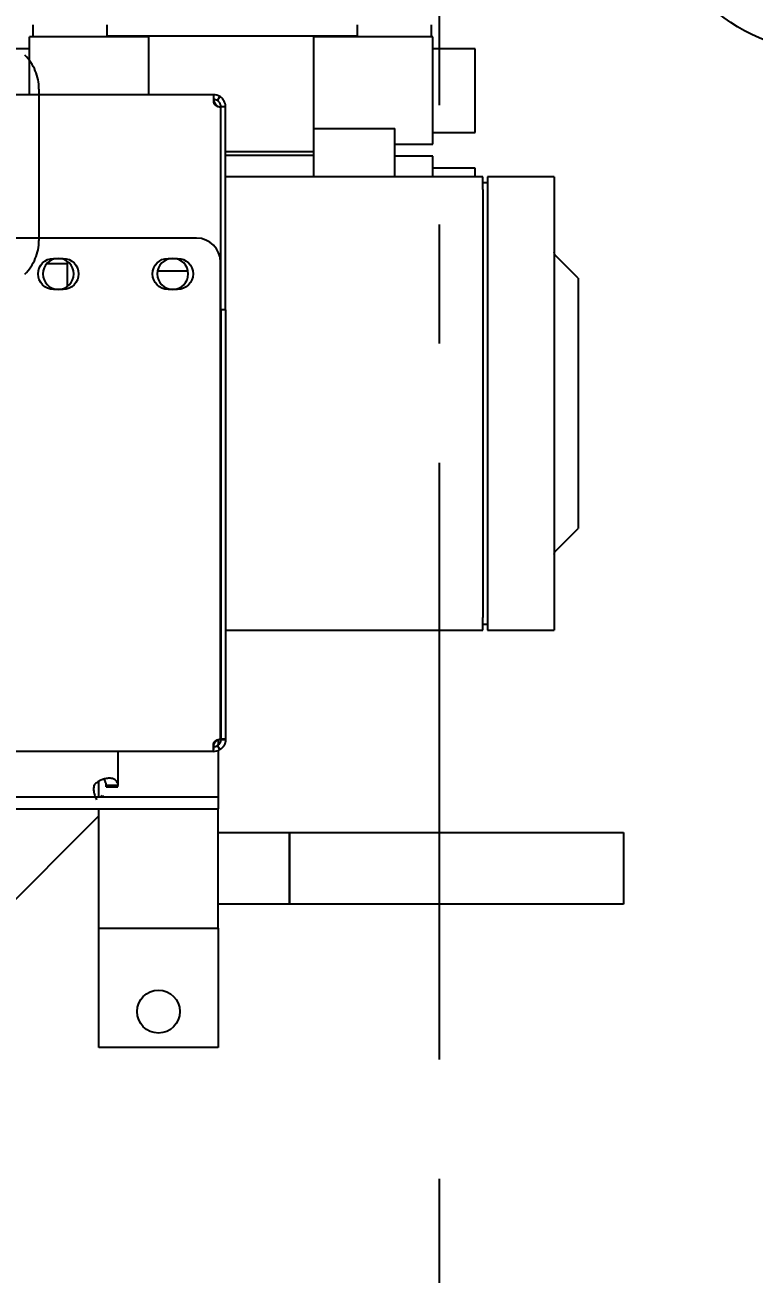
# Model space of a CAD drawing. Header units: millimetres. Extents: x 10462777 to 22643323, y 453826 to 1389191.
# Drawn here: x 11309110 to 11309416, y 596277 to 596800 of the extents above; entities that cross this region are included whole.
import ezdxf

# ---------------------------------------------------------------- set-up
doc = ezdxf.new("R2010")
doc.units = ezdxf.units.MM
doc.header["$LTSCALE"] = 200
doc.header["$MEASUREMENT"] = 0
doc.header["$PDMODE"] = 35
doc.header["$PDSIZE"] = -5
doc.linetypes.add('CENTER', pattern=[2, 1.25, -0.25, 0.25, -0.25])
doc.linetypes.add('PHANTOM', pattern=[2.5, 1.25, -0.25, 0.25, -0.25, 0.25, -0.25])
doc.layers.get('0').update_dxf_attribs({"linetype": 'CONTINUOUS'})
doc.layers.get('DEFPOINTS').update_dxf_attribs({"linetype": 'CONTINUOUS'})
for name, color, linetype in [('1', 1, 'CENTER'), ('2', 2, 'CONTINUOUS'), ('CL', 3, 'CONTINUOUS')]:
    doc.layers.add(name, color=color, linetype=linetype)
doc.layers.add('LAYOUT', color=8, linetype='CONTINUOUS', lineweight=25)
doc.layers.add('TOP$23', color=7, linetype='CONTINUOUS', true_color=0xffffff)
doc.styles.get("Standard").update_dxf_attribs({"font": 'SYMBOL'})
doc.dimstyles.new('DS ROBOTEC', dxfattribs={"dimscale": 0, "dimtxt": 2.5, "dimasz": 2.5, "dimexe": 0.3, "dimexo": 0.3, "dimgap": 0.5, "dimtad": 1, "dimzin": 9, "dimdsep": 46, "dimtxsty": 'Standard', "dimblk": 'OPEN', "dimcen": 0, "dimclrd": 4, "dimclre": 4, "dimclrt": 110, "dimazin": 2, "dimtm": 1.5, "dimtfac": 1, "dimtmove": 0, "dimatfit": 3, "dimldrblk": 'OPEN', "dimfxl": 1, "dimtfill": 1, "dimtolj": 1, "dimlwd": -1, "dimlwe": -1, "dimarcsym": 0})

# ---------------------------------------------------------------- blocks, each defined once
blk = doc.blocks.new('A$C71DC35F3')
for centre, radius in [((0, 70), 70), ((-38.89, 108.89), 9.5), ((38.89, 108.89), 9.5), ((0, 70), 17.5), ((-38.89, 31.11), 9.5), ((38.89, 31.11), 9.5)]:
    blk.add_circle(centre, radius)
at = {"layer": 'CL'}
for p, q in [((-48.37, 118.37), (-29.42, 99.42)), ((48.37, 118.37), (29.42, 99.42)), ((-48.37, 21.63), (-29.42, 40.58)), ((48.37, 21.63), (29.42, 40.58))]:
    blk.add_line(p, q, dxfattribs=at)
blk.add_circle((0, 70), 55, dxfattribs=at)
blk = doc.blocks.new('A$C3EBB01AA')
blk.add_blockref('A$C71DC35F3', (0, -70))
blk = doc.blocks.new('r710ic')
at = {"layer": 'LAYOUT', "color": 3}
blk.add_circle((272041.37, 104232.63), 2050.12, dxfattribs=at)
blk = doc.blocks.new('A$C7DA30AB0')
at = {"layer": 'LAYOUT', "color": 6, "linetype": 'PHANTOM'}
blk.add_circle((3030.45, 3025.99, 0), 2693.02, dxfattribs=at)
blk = doc.blocks.new('_OPEN')
at = {"color": 0, "linetype": 'ByBlock'}
for p, q in [((-1, 0.1667), (0, 0)), ((0, 0), (-1, -0.1667)), ((0, 0), (-1, 0))]:
    blk.add_line(p, q, dxfattribs=at)
blk = doc.blocks.new('*D345')
at = {"color": 4, "linetype": 'ByBlock', "ltscale": 10, "transparency": 16777216}
for p, q in [((11309640.8, 598366.89), (11309640.8, 596883.44)), ((11309889.41, 596619.67), (11309889.41, 596925.44)), ((11309465.8, 596904.44), (11309290.8, 596904.44)), ((11309640.8, 596904.44), (11309889.41, 596904.44)), ((11310064.41, 596904.44), (11310239.41, 596904.44))]:
    blk.add_line(p, q, dxfattribs=at)
at = {"layer": 'DEFPOINTS', "color": 0, "ltscale": 10, "transparency": 16777216}
for p in [(11309640.8, 598387.89, 0), (11309889.41, 596904.44), (11309889.41, 596598.67, 0)]:
    blk.add_point(p, dxfattribs=at)
at = {"color": 4, "ltscale": 10, "transparency": 16777216, "xscale": 175, "yscale": 175, "zscale": 175}
blk.add_blockref('_OPEN', (11309640.8, 596904.44), dxfattribs=at)
at = {"color": 4, "ltscale": 10, "transparency": 16777216, "xscale": 175, "yscale": 175, "zscale": 175, "rotation": 180}
blk.add_blockref('_OPEN', (11309889.41, 596904.44), dxfattribs=at)
at = {"color": 110, "ltscale": 10, "transparency": 16777216, "insert": (11309765.1, 597063.71), "char_height": 175, "attachment_point": 5, "bg_fill": 3, "box_fill_scale": 1.25, "bg_fill_color": 256, "bg_fill_true_color": 13158600, "bg_fill_transparency": 0}
blk.add_mtext('\\A1;249', dxfattribs=at)

msp = doc.modelspace()

# ---------------------------------------------------------------- linework, layer by layer
at = {"layer": '1', "color": 252, "linetype": 'Continuous'}
for p, q in [((11309190.79561, 596500.71296, 0), (11309190.79561, 596498.45121, 0)), ((11309190.79561, 596496.15196, 0), (11309190.79561, 596476.76419, 0)), ((11309140.7949, 596476.76419, 0), (11309140.7949, 596483.28225, 0)), ((11308740.78922, 596476.76419, 0), (11309190.79561, 596476.76419, 0)), ((11309190.79561, 596476.76419, 0), (11309190.79561, 596471.76411, 0)), ((11308740.78922, 596471.76411, 0), (11309190.79561, 596471.76411, 0)), ((11309140.7949, 596471.76411, 0), (11309190.79561, 596471.76411, 0)), ((11309140.7949, 596421.7634, 0), (11309140.7949, 596471.76411, 0)), ((11309190.79561, 596421.7634, 0), (11309190.79561, 596471.76411, 0)), ((11309190.79561, 596461.76397, 0), (11309220.79603, 596461.76397, 0)), ((11309190.79561, 596431.76355, 0), (11309190.79561, 596461.76397, 0)), ((11309220.79603, 596461.76397, 0), (11309360.79802, 596461.76397, 0)), ((11309220.79603, 596431.76355, 0), (11309220.79603, 596461.76397, 0)), ((11309220.79603, 596461.76397, 0), (11309220.79603, 596431.76355, 0)), ((11309360.79802, 596461.76397, 0), (11309360.79802, 596431.76355, 0)), ((11309360.79802, 596461.76397, 0), (11309360.79802, 596431.76355, 0)), ((11309220.79603, 596431.76355, 0), (11309190.79561, 596431.76355, 0)), ((11309360.79802, 596431.76355, 0), (11309220.79603, 596431.76355, 0)), ((11309140.7949, 596371.76269, 0), (11309140.7949, 596421.76497, 0)), ((11309140.7949, 596421.7634, 0), (11309190.79561, 596421.7634, 0)), ((11309190.79561, 596421.76497, 0), (11309190.79561, 596371.76269, 0)), ((11309190.79561, 596371.76269, 0), (11309140.7949, 596371.76269, 0))]:
    msp.add_line(p, q, dxfattribs=at)
msp.add_circle((11309165.79525, 596386.76291, 0), 9.00013, dxfattribs=at)
at = {"layer": '2', "color": 60, "linetype": 'Continuous'}
for p, q in [((11309113.29451, 596795.26817, 0), (11309113.29451, 596800.26776, 0)), ((11309144.29495, 596795.76872, 0), (11309144.29495, 596800.26878, 0)), ((11309249.29644, 596795.76872, 0), (11309249.29644, 596800.26878, 0)), ((11309280.29688, 596795.26817, 0), (11309280.29688, 596800.26776, 0)), ((11309161.69519, 596795.26871, 0), (11309111.69448, 596795.26871, 0)), ((11309111.69448, 596771.04268, 0), (11309111.69448, 596795.26871, 0)), ((11309144.29495, 596795.76872, 0), (11309249.29644, 596795.76872, 0)), ((11309159.79517, 596795.26817, 0), (11309159.79517, 596795.76864, 0)), ((11309161.69519, 596777.48545, 0), (11309161.69519, 596795.76872, 0)), ((11309230.89618, 596777.48545, 0), (11309230.89618, 596795.76872, 0)), ((11309280.89689, 596795.26871, 0), (11309230.89618, 596795.26871, 0)), ((11309233.79622, 596795.26817, 0), (11309233.79622, 596795.76864, 0)), ((11309280.89689, 596750.26807, 0), (11309280.89689, 596795.26871, 0)), ((11309111.69448, 596790.26864, 0), (11309093.99423, 596790.26864, 0)), ((11309298.59714, 596790.26864, 0), (11309280.89689, 596790.26864, 0)), ((11309298.59714, 596755.26814, 0), (11309298.59714, 596790.26864, 0)), ((11309161.69519, 596771.04395, 0), (11309161.69519, 596777.48545, 0)), ((11309230.89618, 596768.05133, 0), (11309230.89618, 596777.48545, 0)), ((11309230.89618, 596747.26803, 0), (11309230.89618, 596768.05133, 0)), ((11309230.89618, 596756.94887, 0), (11309264.89666, 596756.94887, 0)), ((11309264.89666, 596736.66762, 0), (11309264.89666, 596756.94887, 0)), ((11309280.89689, 596755.26814, 0), (11309298.59714, 596755.26814, 0)), ((11309191.79654, 596747.26803, 0), (11309191.92197, 596747.26803, 0)), ((11309193.92123, 596747.26803, 0), (11309230.89618, 596747.26803, 0)), ((11309230.89618, 596736.66747, 0), (11309230.89618, 596747.26803, 0)), ((11309264.89666, 596750.26807, 0), (11309280.89689, 596750.26807, 0)), ((11309191.79664, 596745.76801, 0), (11309191.92133, 596745.76801, 0)), ((11309193.92128, 596745.76801, 0), (11309230.89493, 596745.76801, 0)), ((11309280.89689, 596745.268, 0), (11309264.89588, 596745.268, 0)), ((11309280.89689, 596736.66798, 0), (11309280.89689, 596745.268, 0)), ((11309298.59714, 596740.26793, 0), (11309280.89689, 596740.26793, 0)), ((11309298.59714, 596736.66691, 0), (11309298.59714, 596740.26793, 0)), ((11309118.96484, 596700.26736, 0), (11309127.69471, 596700.26736, 0)), ((11309127.69471, 596690.71701, 0), (11309127.69471, 596701.11731, 0)), ((11309165.43745, 596697.26732, 0), (11309178.15422, 596697.26732, 0))]:
    msp.add_line(p, q, dxfattribs=at)
at = {"layer": '2', "color": 252, "linetype": 'Continuous'}
for p, q in [((11309188.92102, 596771.04381, 0), (11309055.79369, 596771.04381, 0)), ((11309188.92102, 596771.04381, 0), (11309188.92102, 596770.30099, 0)), ((11309188.92102, 596770.30097, 0), (11309188.92102, 596768.74797, 0)), ((11309190.49128, 596768.60001, 0), (11309191.53813, 596770.30419, 0)), ((11309191.79562, 596765.91829, 0), (11309191.79562, 596700.9176, 0)), ((11309191.92107, 596766.04374, 0), (11309193.92109, 596766.04374, 0)), ((11309191.92107, 596765.91829, 0), (11309191.92107, 596766.04374, 0)), ((11309191.92107, 596680.91709, 0), (11309191.92107, 596765.91829, 0)), ((11309193.92109, 596765.91829, 0), (11309191.92107, 596765.91829, 0)), ((11309193.92109, 596765.91829, 0), (11309193.92109, 596766.04374, 0)), ((11309193.92109, 596680.91709, 0), (11309193.92109, 596765.91829, 0)), ((11309191.92125, 596736.66788, 0), (11309191.7975, 596736.66788, 0)), ((11309301.74718, 596736.66788, 0), (11309193.9219, 596736.66788, 0)), ((11309301.74718, 596731.37223, 0), (11309301.74718, 596736.66788, 0)), ((11309331.74761, 596736.66788, 0), (11309303.74721, 596736.66788, 0)), ((11309303.74721, 596736.66788, 0), (11309303.74721, 596641.66653, 0)), ((11309331.74761, 596736.66788, 0), (11309331.74761, 596641.66653, 0)), ((11309303.74721, 596734.16784, 0), (11309301.74718, 596734.16784, 0)), ((11309301.74718, 596731.37223, 0), (11309301.74718, 596696.99503, 0)), ((11309181.79548, 596710.91751, 0), (11309059.77867, 596710.91751, 0)), ((11309121.79463, 596702.41739, 0), (11309125.79468, 596702.41739, 0)), ((11309169.79531, 596702.41739, 0), (11309173.79537, 596702.41739, 0)), ((11309191.79562, 596500.90409, 0), (11309191.79562, 596700.91737, 0)), ((11309341.74775, 596694.16727, 0), (11309332.3334, 596703.58162, 0)), ((11309301.74718, 596696.99503, 0), (11309301.74718, 596668.66691, 0)), ((11309125.79468, 596689.41721, 0), (11309121.79463, 596689.41721, 0)), ((11309173.79537, 596689.41721, 0), (11309169.79531, 596689.41721, 0)), ((11309341.74775, 596694.16727, 0), (11309341.74775, 596641.66653, 0)), ((11309193.92109, 596680.91709, 0), (11309191.92107, 596680.91709, 0)), ((11309191.92107, 596680.91709, 0), (11309191.92107, 596500.90409, 0)), ((11309193.92109, 596680.91709, 0), (11309193.92109, 596500.90409, 0)), ((11309301.74718, 596668.66691, 0), (11309301.74718, 596614.66615, 0)), ((11309303.74721, 596641.66653, 0), (11309303.74721, 596546.66518, 0)), ((11309331.74761, 596641.66653, 0), (11309331.74761, 596546.66518, 0)), ((11309341.74775, 596641.66653, 0), (11309341.74775, 596589.16578, 0)), ((11309301.74718, 596614.66615, 0), (11309301.74718, 596586.33803, 0)), ((11309301.74718, 596586.33803, 0), (11309301.74718, 596551.96083, 0)), ((11309332.3334, 596579.75144, 0), (11309341.74775, 596589.16578, 0)), ((11309301.74718, 596546.66518, 0), (11309301.74718, 596551.96083, 0)), ((11309301.74718, 596549.16521, 0), (11309303.74721, 596549.16521, 0)), ((11309191.79562, 596546.66518, 0), (11309191.92125, 596546.66518, 0)), ((11309193.9219, 596546.66518, 0), (11309301.74718, 596546.66518, 0)), ((11309303.74721, 596546.66518, 0), (11309331.74761, 596546.66518, 0)), ((11309188.92102, 596495.78901, 0), (11308721.64738, 596495.78901, 0)), ((11309188.92102, 596498.24891, 0), (11309188.92102, 596496.55546, 0)), ((11309188.92102, 596495.78901, 0), (11309188.92102, 596496.55546, 0)), ((11309191.58676, 596496.55889, 0), (11309190.52045, 596498.25099, 0)), ((11309193.92109, 596500.90409, 0), (11309191.92107, 596500.90409, 0)), ((11309191.92107, 596500.90409, 0), (11309191.92107, 596500.78908, 0)), ((11309191.92107, 596500.78908, 0), (11309193.92109, 596500.78908, 0)), ((11309193.92109, 596500.90409, 0), (11309193.92109, 596500.78908, 0))]:
    msp.add_line(p, q, dxfattribs=at)
at = {"layer": '2', "color": 203, "linetype": 'Continuous'}
for p, q in [((11309148.79501, 596495.78981, 0), (11309148.79501, 596481.52303, 0)), ((11309148.79501, 596481.52303, 0), (11309143.79494, 596481.52303, 0)), ((11309143.79494, 596480.9646, 0), (11309143.79494, 596481.52303, 0)), ((11309143.79494, 596480.9646, 0), (11309148.79501, 596480.9646, 0)), ((11309148.79501, 596480.9646, 0), (11309148.79501, 596481.52303, 0)), ((11309141.79282, 596476.83316, 0), (11309142.28929, 596477.32963, 0)), ((11309141.79282, 596476.83316, 0), (11309141.86182, 596476.76417, 0)), ((11309142.28929, 596477.32963, 0), (11309142.85476, 596476.76416, 0)), ((11309140.79414, 596468.76331, 0), (11308952.25241, 596280.22159, 0))]:
    msp.add_line(p, q, dxfattribs=at)
at = {"layer": '2', "color": 252, "linetype": 'Continuous', "extrusion": (0, 0, -1)}
for centre in [(-11309123.79466, 596695.9173, 0), (-11309171.79534, 596695.9173, 0)]:
    msp.add_circle(centre, 6.50009, dxfattribs=at)
at = {"layer": '2', "color": 252, "linetype": 'Continuous'}
for centre, radius, start, end in [((11309188.92102, 596766.04374, 0), 5.00007, 58.4385326, 90), ((11309188.92102, 596766.04374, 0), 3.00004, 58.4385326, 90), ((11309191.79562, 596768.91834, 0), 3.00004, 253.3725832, 270), ((11309181.79548, 596700.91737, 0), 10.00014, 0, 90), ((11309188.92102, 596500.78908, 0), 3.00004, 270, 302.217968), ((11309188.92102, 596500.78908, 0), 5.00007, 270, 302.2178371)]:
    msp.add_arc(centre, radius, start, end, dxfattribs=at)
at = {"layer": '2', "color": 252, "linetype": 'Continuous', "extrusion": (0, 0, -1)}
for centre, radius, start, end in [((-11309121.79463, 596695.9173, 0), 6.50009, 270, 90), ((-11309125.79468, 596695.9173, 0), 6.50009, 90, 270), ((-11309169.79531, 596695.9173, 0), 6.50009, 270, 90), ((-11309173.79537, 596695.9173, 0), 6.50009, 90, 270), ((-11309333.74764, 596704.99586, 0), 2.00003, 315, 0), ((-11309333.74764, 596578.3372, 0), 2.00003, 0, 45), ((-11309191.79562, 596497.91449, 0), 2.98961, 74.0559127, 90)]:
    msp.add_arc(centre, radius, start, end, dxfattribs=at)
at = {"layer": '2', "color": 252, "linetype": 'Continuous'}
for points, knots in [([(11309188.92102, 596768.59809, 0), (11309188.90626, 596768.57505, 0), (11309188.87682, 596768.5291, 0), (11309188.84329, 596768.45262, 0), (11309188.81794, 596768.37112, 0), (11309188.80166, 596768.2843, 0), (11309188.79441, 596768.19266, 0), (11309188.79642, 596768.0966, 0), (11309188.80759, 596767.99666, 0), (11309188.82778, 596767.89338, 0), (11309188.85681, 596767.78733, 0), (11309188.89453, 596767.67913, 0), (11309188.9408, 596767.56941, 0), (11309188.99545, 596767.45883, 0), (11309189.05834, 596767.34807, 0), (11309189.1293, 596767.23782, 0), (11309189.2082, 596767.12875, 0), (11309189.29487, 596767.02153, 0), (11309189.43231, 596766.86893, 0), (11309189.63631, 596766.67957, 0), (11309189.9215, 596766.47129, 0), (11309190.23686, 596766.29267, 0), (11309190.5765, 596766.14431, 0), (11309190.81629, 596766.07744, 0), (11309190.93717, 596766.04374, 0)], [0, 0, 0, 0, 0.032951464, 0.065708679, 0.098311288, 0.130804044, 0.163237597, 0.195661351, 0.228113852, 0.260648202, 0.293312412, 0.32614893, 0.359195446, 0.392485751, 0.426050592, 0.459918537, 0.494116825, 0.528672185, 0.563611621, 0.6469583, 0.732449283, 0.819956369, 0.909235244, 1, 1, 1, 1]), ([(11309188.92102, 596770.30095, 0), (11309188.83864, 596770.10241, 0), (11309188.79558, 596769.85829, 0), (11309188.79558, 596769.27006, 0), (11309188.84851, 596768.91955, 0), (11309189.05, 596768.20221, 0), (11309189.19856, 596767.83631, 0), (11309189.5811, 596767.16529, 0), (11309189.81455, 596766.8616, 0), (11309190.3392, 596766.36354, 0), (11309190.63046, 596766.16887, 0), (11309190.93717, 596766.04374, 0)], [0, 0, 0, 0, 0.184011742, 0.184011742, 0.388008807, 0.388008807, 0.592005871, 0.592005871, 0.796002936, 0.796002936, 1, 1, 1, 1]), ([(11309191.92107, 596766.04374, 0), (11309191.92105, 596766.05165, 0), (11309191.92102, 596766.06746, 0), (11309191.92068, 596766.09441, 0), (11309191.92005, 596766.12365, 0), (11309191.91905, 596766.15536, 0), (11309191.9176, 596766.18943, 0), (11309191.91561, 596766.22584, 0), (11309191.91302, 596766.26453, 0), (11309191.90973, 596766.30544, 0), (11309191.90565, 596766.34853, 0), (11309191.9007, 596766.39373, 0), (11309191.89478, 596766.44098, 0), (11309191.8878, 596766.49023, 0), (11309191.87966, 596766.54139, 0), (11309191.87027, 596766.59437, 0), (11309191.85954, 596766.64907, 0), (11309191.84739, 596766.70538, 0), (11309191.83373, 596766.7632, 0), (11309191.81847, 596766.82242, 0), (11309191.80154, 596766.88291, 0), (11309191.78287, 596766.94456, 0), (11309191.76239, 596767.00726, 0), (11309191.74003, 596767.07087, 0), (11309191.71573, 596767.13529, 0), (11309191.64679, 596767.30598, 0), (11309191.50389, 596767.59362, 0), (11309191.29346, 596767.88929, 0), (11309191.13382, 596768.0707, 0), (11309191.05046, 596768.15812, 0), (11309190.96363, 596768.24212, 0), (11309190.87369, 596768.32237, 0), (11309190.78103, 596768.39862, 0), (11309190.68607, 596768.47052, 0), (11309190.58929, 596768.53831, 0), (11309190.52401, 596768.57941, 0), (11309190.49128, 596768.60001, 0)], [0, 0, 0, 0, 0.023318987, 0.046559006, 0.069714091, 0.092778247, 0.115745522, 0.138610077, 0.161366262, 0.184008697, 0.206532352, 0.228932625, 0.251205436, 0.27334731, 0.295354288, 0.317223931, 0.33895562, 0.360548873, 0.382003423, 0.403319292, 0.424496877, 0.445537027, 0.466441132, 0.487211212, 0.507850005, 0.528361061, 0.648693756, 0.765961841, 0.7951105, 0.824221585, 0.853330484, 0.882471117, 0.911676325, 0.940978267, 0.970408826, 1, 1, 1, 1]), ([(11309193.92109, 596766.04374, 0), (11309193.92109, 596766.19719, 0), (11309193.91573, 596766.45391, 0), (11309193.81485, 596767.12344, 0), (11309193.71639, 596767.53637, 0), (11309193.44335, 596768.18966, 0), (11309193.33178, 596768.41263, 0), (11309193.06639, 596768.85129, 0), (11309192.91256, 596769.06691, 0), (11309192.56814, 596769.47455, 0), (11309192.37765, 596769.66641, 0), (11309191.9721, 596770.01399, 0), (11309191.75712, 596770.16967, 0), (11309191.53813, 596770.30419, 0)], [0, 0, 0, 0, 0.25, 0.25, 0.5, 0.5, 0.625, 0.625, 0.75, 0.75, 0.875, 0.875, 1, 1, 1, 1]), ([(11309188.92102, 596498.24891, 0), (11309188.86728, 596498.33095, 0), (11309188.83224, 596498.42556, 0), (11309188.80021, 596498.63601, 0), (11309188.80322, 596498.75183, 0), (11309188.8479, 596498.99717, 0), (11309188.88956, 596499.12659, 0), (11309189.00923, 596499.38921, 0), (11309189.08724, 596499.52237, 0), (11309189.37233, 596499.9116, 0), (11309189.63033, 596500.15634, 0), (11309190.24333, 596500.55099, 0), (11309190.59815, 596500.70098, 0), (11309190.97438, 596500.78908, 0)], [0, 0, 0, 0, 0.125, 0.125, 0.25, 0.25, 0.375, 0.375, 0.5, 0.5, 0.75, 0.75, 1, 1, 1, 1]), ([(11309188.92102, 596496.55546, 0), (11309188.90825, 596496.59043, 0), (11309188.88264, 596496.66056, 0), (11309188.85333, 596496.77493, 0), (11309188.83056, 596496.89606, 0), (11309188.81503, 596497.02429, 0), (11309188.80659, 596497.15901, 0), (11309188.80531, 596497.29979, 0), (11309188.81122, 596497.44607, 0), (11309188.82433, 596497.59721, 0), (11309188.84469, 596497.75255, 0), (11309188.87218, 596497.91135, 0), (11309188.90668, 596498.07288, 0), (11309188.94811, 596498.23636, 0), (11309188.99634, 596498.40098, 0), (11309189.05127, 596498.56595, 0), (11309189.1128, 596498.73044, 0), (11309189.24631, 596499.05072, 0), (11309189.49088, 596499.51454, 0), (11309189.83277, 596499.9649, 0), (11309190.12217, 596500.25226, 0), (11309190.3221, 596500.42057, 0), (11309190.53131, 596500.56704, 0), (11309190.74768, 596500.69274, 0), (11309190.89932, 596500.75718, 0), (11309190.97438, 596500.78908, 0)], [0, 0, 0, 0, 0.033620315, 0.067414622, 0.101346982, 0.135380261, 0.169476614, 0.203597951, 0.237706404, 0.27176478, 0.305733907, 0.339576087, 0.37325686, 0.406741767, 0.439996824, 0.472989006, 0.505686771, 0.53806061, 0.663611964, 0.782429532, 0.828021088, 0.872496375, 0.915921525, 0.958384152, 1, 1, 1, 1]), ([(11309191.92107, 596500.78908, 0), (11309191.92107, 596500.71658, 0), (11309191.91892, 596500.60157, 0), (11309191.88548, 596500.3048, 0), (11309191.85373, 596500.12285, 0), (11309191.73181, 596499.71944, 0), (11309191.64099, 596499.49887, 0), (11309191.38963, 596499.06604, 0), (11309191.22901, 596498.85437, 0), (11309190.88251, 596498.50787, 0), (11309190.70428, 596498.3671, 0), (11309190.52044, 596498.25102, 0)], [0, 0, 0, 0, 0.205907787, 0.205907787, 0.411815574, 0.411815574, 0.61772336, 0.61772336, 0.823631147, 0.823631147, 1, 1, 1, 1]), ([(11309193.92109, 596500.78908, 0), (11309193.92108, 596500.77934, 0), (11309193.92105, 596500.7598, 0), (11309193.92075, 596500.72736, 0), (11309193.92021, 596500.69256, 0), (11309193.91935, 596500.65524, 0), (11309193.91814, 596500.61548, 0), (11309193.9165, 596500.57333, 0), (11309193.91439, 596500.52881, 0), (11309193.91173, 596500.48198, 0), (11309193.90848, 596500.43288, 0), (11309193.90455, 596500.38156, 0), (11309193.8999, 596500.32806, 0), (11309193.89444, 596500.27244, 0), (11309193.88812, 596500.21475, 0), (11309193.88086, 596500.15503, 0), (11309193.87259, 596500.09335, 0), (11309193.86324, 596500.02975, 0), (11309193.85275, 596499.96431, 0), (11309193.84105, 596499.89707, 0), (11309193.82805, 596499.82811, 0), (11309193.8137, 596499.75748, 0), (11309193.79792, 596499.68526, 0), (11309193.78065, 596499.61151, 0), (11309193.76182, 596499.53631, 0), (11309193.74136, 596499.45972, 0), (11309193.71921, 596499.38184, 0), (11309193.69531, 596499.30274, 0), (11309193.66961, 596499.22254, 0), (11309193.64206, 596499.14134, 0), (11309193.61261, 596499.05926, 0), (11309193.58123, 596498.97641, 0), (11309193.54789, 596498.89289, 0), (11309193.51254, 596498.80882, 0), (11309193.47517, 596498.72431, 0), (11309193.43575, 596498.63947, 0), (11309193.39427, 596498.55441, 0), (11309193.35071, 596498.46925, 0), (11309193.30507, 596498.38409, 0), (11309193.25734, 596498.29906, 0), (11309193.20754, 596498.21426, 0), (11309193.15567, 596498.1298, 0), (11309193.10174, 596498.04579, 0), (11309193.04578, 596497.96235, 0), (11309192.98782, 596497.87957, 0), (11309192.92788, 596497.79756, 0), (11309192.86601, 596497.71642, 0), (11309192.80224, 596497.63625, 0), (11309192.73663, 596497.55715, 0), (11309192.66922, 596497.47921, 0), (11309192.60008, 596497.40252, 0), (11309192.52927, 596497.32717, 0), (11309192.43707, 596497.23305, 0), (11309192.32182, 596497.12205, 0), (11309192.18169, 596496.99693, 0), (11309192.03762, 596496.87765, 0), (11309191.89012, 596496.76468, 0), (11309191.73999, 596496.65771, 0), (11309191.63776, 596496.59178, 0), (11309191.58676, 596496.55889, 0)], [0, 0, 0, 0, 0.013358824, 0.026795703, 0.040316197, 0.053925325, 0.067627591, 0.081427016, 0.095327158, 0.10933115, 0.12344172, 0.137661227, 0.151991684, 0.166434787, 0.180991943, 0.195664294, 0.210452744, 0.225357982, 0.240380509, 0.255520656, 0.27077861, 0.286154433, 0.301648085, 0.31725944, 0.332988307, 0.348834449, 0.364797598, 0.380876542, 0.397064672, 0.413358755, 0.429756092, 0.446253687, 0.462848273, 0.479536339, 0.496314157, 0.5131778, 0.530123168, 0.547146011, 0.564241946, 0.58140648, 0.598635027, 0.615922928, 0.633265468, 0.650657895, 0.668095434, 0.685573308, 0.703086752, 0.72063103, 0.738201451, 0.755793387, 0.773402287, 0.791023697, 0.808653272, 0.840733459, 0.872774783, 0.904750266, 0.936632008, 0.968391508, 1, 1, 1, 1])]:
    msp.add_open_spline(points, degree=3, knots=knots, dxfattribs=at)
at = {"layer": '2', "color": 203, "linetype": 'Continuous'}
for points, knots in [([(11309138.79485, 596481.60393, 0), (11309138.63747, 596481.11177, 0), (11309138.56134, 596480.56814, 0), (11309138.56749, 596479.41807, 0), (11309138.64994, 596478.81133, 0), (11309138.95899, 596477.58406, 0), (11309139.18522, 596476.9644, 0), (11309139.58562, 596476.09898, 0), (11309139.72163, 596475.83242, 0), (11309139.86533, 596475.5749, 0)], [0, 0, 0, 0, 0.289109822, 0.289109822, 0.578221036, 0.578221036, 0.86733225, 0.86733225, 1, 1, 1, 1]), ([(11309148.47916, 596482.74193, 0), (11309148.35965, 596483.06267, 0), (11309148.19321, 596483.34901, 0), (11309147.74164, 596483.83747, 0), (11309147.45625, 596484.03966, 0), (11309146.76292, 596484.34479, 0), (11309146.35517, 596484.44758, 0), (11309145.44351, 596484.5489, 0), (11309144.9399, 596484.54741, 0), (11309143.88619, 596484.43684, 0), (11309143.33698, 596484.32781, 0), (11309142.25191, 596484.01133, 0), (11309141.7164, 596483.8039, 0), (11309140.71627, 596483.30145, 0), (11309140.25221, 596483.00667, 0), (11309139.43415, 596482.35028, 0), (11309139.08002, 596481.98864, 0), (11309138.79484, 596481.60392, 0)], [0, 0, 0, 0, 0.125, 0.125, 0.25, 0.25, 0.375, 0.375, 0.5, 0.5, 0.625, 0.625, 0.75, 0.75, 0.875, 0.875, 1, 1, 1, 1]), ([(11309143.63701, 596482.65497, 0), (11309143.62518, 596482.71209, 0), (11309143.60167, 596482.82562, 0), (11309143.55938, 596482.98741, 0), (11309143.51181, 596483.14122, 0), (11309143.45823, 596483.28629, 0), (11309143.39851, 596483.42247, 0), (11309143.33244, 596483.54945, 0), (11309143.25989, 596483.66698, 0), (11309143.18073, 596483.77478, 0), (11309143.09492, 596483.87257, 0), (11309143.00245, 596483.96009, 0), (11309142.90337, 596484.03703, 0), (11309142.79883, 596484.10258, 0), (11309142.72521, 596484.13916, 0), (11309142.68801, 596484.15544, 0)], [0, 0, 0, 0, 0.082607341, 0.164173982, 0.244720035, 0.324268878, 0.402848165, 0.480490898, 0.557236539, 0.633132161, 0.708233621, 0.782606741, 0.856326051, 0.929468333, 1, 1, 1, 1]), ([(11309143.63701, 596482.65497, 0), (11309143.68297, 596482.42076, 0), (11309143.72273, 596482.20709, 0), (11309143.77875, 596481.82773, 0), (11309143.79494, 596481.66204, 0), (11309143.79494, 596481.52303, 0)], [0, 0, 0, 0, 0.5, 0.5, 1, 1, 1, 1]), ([(11309148.47916, 596482.74193, 0), (11309148.4973, 596482.69292, 0), (11309148.53382, 596482.59425, 0), (11309148.58374, 596482.45385, 0), (11309148.62988, 596482.31795, 0), (11309148.67135, 596482.18737, 0), (11309148.7108, 596482.0515, 0), (11309148.74594, 596481.91242, 0), (11309148.77362, 596481.77273, 0), (11309148.79158, 596481.6415, 0), (11309148.79386, 596481.56266, 0), (11309148.79501, 596481.52303, 0)], [0, 0, 0, 0, 0.094951981, 0.191134384, 0.288514555, 0.387054793, 0.486712613, 0.612782129, 0.74042611, 0.869537385, 1, 1, 1, 1])]:
    msp.add_open_spline(points, degree=3, knots=knots, dxfattribs=at)
msp.add_open_spline([(11309138.79485, 596481.25513, 0), (11309138.79486, 596481.3714, 0), (11309138.79486, 596481.48767, 0), (11309138.79485, 596481.60394, 0)], degree=3, dxfattribs=at)
at = {"layer": 'TOP$23', "color": 155, "linetype": 'PHANTOM'}
msp.add_line((11309283.66913, 593866.71124), (11309283.66913, 601531.71124), dxfattribs=at)
at = {"layer": 'TOP$23', "linetype": 'PHANTOM'}
msp.add_line((11309115.66913, 596773.42697), (11309115.66913, 596709.99551), dxfattribs=at)
for centre, start, end in [((11309095.66913, 596773.42697), 0, 44.9999999), ((11309095.66913, 596709.99551), 315.0000001, 0)]:
    msp.add_arc(centre, 20, start, end, dxfattribs=at)

# ---------------------------------------------------------------- block references
at = {"ltscale": 10, "rotation": 180}
msp.add_blockref('A$C7DA30AB0', (11313764.24811, 600747.76955, 0), dxfattribs=at)
at = {"rotation": 89.99999999999999}
msp.add_blockref('A$C3EBB01AA', (11309444.87317, 596859.32661, 0), dxfattribs=at)
at = {"layer": 'LAYOUT', "color": 2, "rotation": 89.99999999999999}
msp.add_blockref('r710ic', (11412573.40786, 324839.74027, 0), dxfattribs=at)

# ---------------------------------------------------------------- next in the draw order: dimensions: what is measured, and where the dimension line sits
at = {"ltscale": 10}
dim = msp.add_linear_dim(base=(11309889.40943, 596904.44423, 0), p1=(11309640.79795, 598387.8894, 0), p2=(11309889.40943, 596598.67472, 0), angle=180, dimstyle='DS ROBOTEC', override={"dimscale": 70, "dimgap": 1, "dimdec": 0, "dimarcsym": 1}, dxfattribs=at)
dim.commit()
dim.dimension.update_dxf_attribs({"geometry": '*D345', "text_midpoint": (11309765.10369, 596904.44423, 0), "dimtype": 160})

doc.saveas('drawing.dxf')
